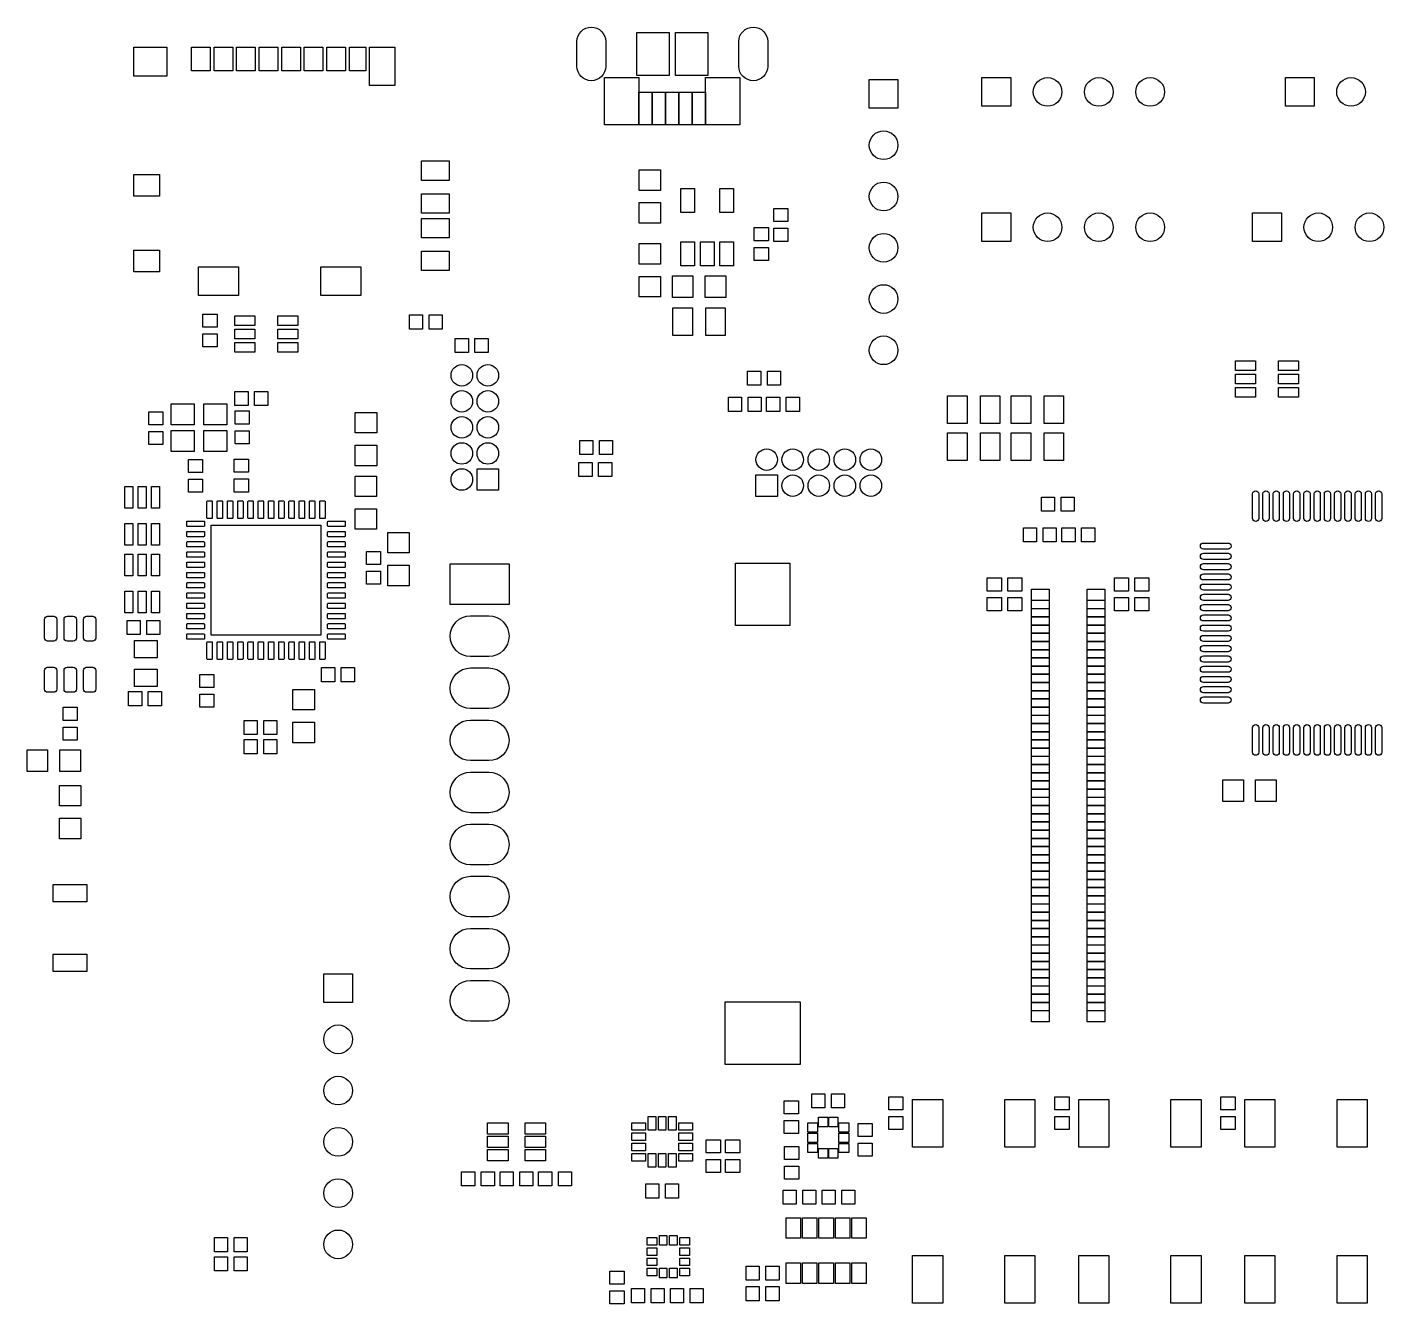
# Model space of a CAD drawing. Extents: x -134 to -4, y 1 to 63.
# Drawn here: x -134.5 to -68.3, y 0.6 to 62.9 of the extents above; entities that cross this region are included whole.
import ezdxf

# ---------------------------------------------------------------- set-up
doc = ezdxf.new("R2010")
doc.units = 0
doc.layers.add('PIN_SOLDERMASK_TOP', color=85, linetype='CONTINUOUS')

msp = doc.modelspace()

# ---------------------------------------------------------------- linework, layer by layer
at = {"layer": 'PIN_SOLDERMASK_TOP'}
for points in [[(-107.6578, 60.9468), (-107.6578, 62.1548, -1), (-106.2498, 62.1548), (-106.2498, 60.9468, -1)], [(-99.7578, 60.9468), (-99.7578, 62.1548, -1), (-98.3498, 62.1548), (-98.3498, 60.9468, -1)], [(-125.7, 38.9275), (-125.7, 39.7225, -0.415385), (-125.6675, 39.755), (-125.4725, 39.755, -0.415385), (-125.44, 39.7225), (-125.44, 38.9275, -0.415385), (-125.4725, 38.895), (-125.6675, 38.895, -0.415385)], [(-125.2, 38.9275), (-125.2, 39.7225, -0.415385), (-125.1675, 39.755), (-124.9725, 39.755, -0.415385), (-124.94, 39.7225), (-124.94, 38.9275, -0.415385), (-124.9725, 38.895), (-125.1675, 38.895, -0.415385)], [(-124.7, 38.9275), (-124.7, 39.7225, -0.415385), (-124.6675, 39.755), (-124.4725, 39.755, -0.415385), (-124.44, 39.7225), (-124.44, 38.9275, -0.415385), (-124.4725, 38.895), (-124.6675, 38.895, -0.415385)], [(-124.2, 38.9275), (-124.2, 39.7225, -0.415385), (-124.1675, 39.755), (-123.9725, 39.755, -0.415385), (-123.94, 39.7225), (-123.94, 38.9275, -0.415385), (-123.9725, 38.895), (-124.1675, 38.895, -0.415385)], [(-123.7, 38.9275), (-123.7, 39.7225, -0.415385), (-123.6675, 39.755), (-123.4725, 39.755, -0.415385), (-123.44, 39.7225), (-123.44, 38.9275, -0.415385), (-123.4725, 38.895), (-123.6675, 38.895, -0.415385)], [(-123.2, 38.9275), (-123.2, 39.7225, -0.415385), (-123.1675, 39.755), (-122.9725, 39.755, -0.415385), (-122.94, 39.7225), (-122.94, 38.9275, -0.415385), (-122.9725, 38.895), (-123.1675, 38.895, -0.415385)], [(-122.7, 38.9275), (-122.7, 39.7225, -0.415385), (-122.6675, 39.755), (-122.4725, 39.755, -0.415385), (-122.44, 39.7225), (-122.44, 38.9275, -0.415385), (-122.4725, 38.895), (-122.6675, 38.895, -0.415385)], [(-122.2, 38.9275), (-122.2, 39.7225, -0.415385), (-122.1675, 39.755), (-121.9725, 39.755, -0.415385), (-121.94, 39.7225), (-121.94, 38.9275, -0.415385), (-121.9725, 38.895), (-122.1675, 38.895, -0.415385)], [(-121.7, 38.9275), (-121.7, 39.7225, -0.415385), (-121.6675, 39.755), (-121.4725, 39.755, -0.415385), (-121.44, 39.7225), (-121.44, 38.9275, -0.415385), (-121.4725, 38.895), (-121.6675, 38.895, -0.415385)], [(-121.2, 38.9275), (-121.2, 39.7225, -0.415385), (-121.1675, 39.755), (-120.9725, 39.755, -0.415385), (-120.94, 39.7225), (-120.94, 38.9275, -0.415385), (-120.9725, 38.895), (-121.1675, 38.895, -0.415385)], [(-120.7, 38.9275), (-120.7, 39.7225, -0.415385), (-120.6675, 39.755), (-120.4725, 39.755, -0.415385), (-120.44, 39.7225), (-120.44, 38.9275, -0.415385), (-120.4725, 38.895), (-120.6675, 38.895, -0.415385)], [(-120.2, 38.9275), (-120.2, 39.7225, -0.415385), (-120.1675, 39.755), (-119.9725, 39.755, -0.415385), (-119.94, 39.7225), (-119.94, 38.9275, -0.415385), (-119.9725, 38.895), (-120.1675, 38.895, -0.415385)], [(-74.7, 38.9), (-74.7, 40.1, -1), (-74.4, 40.1), (-74.4, 38.9, -1)], [(-74.2, 38.9), (-74.2, 40.1, -1), (-73.9, 40.1), (-73.9, 38.9, -1)], [(-73.7, 38.9), (-73.7, 40.1, -1), (-73.4, 40.1), (-73.4, 38.9, -1)], [(-73.2, 38.9), (-73.2, 40.1, -1), (-72.9, 40.1), (-72.9, 38.9, -1)], [(-72.7, 38.9), (-72.7, 40.1, -1), (-72.4, 40.1), (-72.4, 38.9, -1)], [(-72.2, 38.9), (-72.2, 40.1, -1), (-71.9, 40.1), (-71.9, 38.9, -1)], [(-71.7, 38.9), (-71.7, 40.1, -1), (-71.4, 40.1), (-71.4, 38.9, -1)], [(-71.2, 38.9), (-71.2, 40.1, -1), (-70.9, 40.1), (-70.9, 38.9, -1)], [(-70.7, 38.9), (-70.7, 40.1, -1), (-70.4, 40.1), (-70.4, 38.9, -1)], [(-70.2, 38.9), (-70.2, 40.1, -1), (-69.9, 40.1), (-69.9, 38.9, -1)], [(-69.7, 38.9), (-69.7, 40.1, -1), (-69.4, 40.1), (-69.4, 38.9, -1)], [(-69.2, 38.9), (-69.2, 40.1, -1), (-68.9, 40.1), (-68.9, 38.9, -1)], [(-68.7, 38.9), (-68.7, 40.1, -1), (-68.4, 40.1), (-68.4, 38.9, -1)], [(-125.8575, 38.51), (-126.6525, 38.51, -0.415385), (-126.685, 38.5425), (-126.685, 38.7375, -0.415385), (-126.6525, 38.77), (-125.8575, 38.77, -0.415385), (-125.825, 38.7375), (-125.825, 38.5425, -0.415385)], [(-118.9875, 38.51), (-119.7825, 38.51, -0.415385), (-119.815, 38.5425), (-119.815, 38.7375, -0.415385), (-119.7825, 38.77), (-118.9875, 38.77, -0.415385), (-118.955, 38.7375), (-118.955, 38.5425, -0.415385)], [(-125.8575, 38.01), (-126.6525, 38.01, -0.415385), (-126.685, 38.0425), (-126.685, 38.2375, -0.415385), (-126.6525, 38.27), (-125.8575, 38.27, -0.415385), (-125.825, 38.2375), (-125.825, 38.0425, -0.415385)], [(-125.8575, 37.51), (-126.6525, 37.51, -0.415385), (-126.685, 37.5425), (-126.685, 37.7375, -0.415385), (-126.6525, 37.77), (-125.8575, 37.77, -0.415385), (-125.825, 37.7375), (-125.825, 37.5425, -0.415385)], [(-118.9875, 38.01), (-119.7825, 38.01, -0.415385), (-119.815, 38.0425), (-119.815, 38.2375, -0.415385), (-119.7825, 38.27), (-118.9875, 38.27, -0.415385), (-118.955, 38.2375), (-118.955, 38.0425, -0.415385)], [(-118.9875, 37.51), (-119.7825, 37.51, -0.415385), (-119.815, 37.5425), (-119.815, 37.7375, -0.415385), (-119.7825, 37.77), (-118.9875, 37.77, -0.415385), (-118.955, 37.7375), (-118.955, 37.5425, -0.415385)], [(-125.8575, 37.01), (-126.6525, 37.01, -0.415385), (-126.685, 37.0425), (-126.685, 37.2375, -0.415385), (-126.6525, 37.27), (-125.8575, 37.27, -0.415385), (-125.825, 37.2375), (-125.825, 37.0425, -0.415385)], [(-118.9875, 37.01), (-119.7825, 37.01, -0.415385), (-119.815, 37.0425), (-119.815, 37.2375, -0.415385), (-119.7825, 37.27), (-118.9875, 37.27, -0.415385), (-118.955, 37.2375), (-118.955, 37.0425, -0.415385)], [(-75.9, 37.4), (-77.1, 37.4, -1), (-77.1, 37.7), (-75.9, 37.7, -1)], [(-75.9, 36.9), (-77.1, 36.9, -1), (-77.1, 37.2), (-75.9, 37.2, -1)], [(-125.8575, 36.51), (-126.6525, 36.51, -0.415385), (-126.685, 36.5425), (-126.685, 36.7375, -0.415385), (-126.6525, 36.77), (-125.8575, 36.77, -0.415385), (-125.825, 36.7375), (-125.825, 36.5425, -0.415385)], [(-118.9875, 36.51), (-119.7825, 36.51, -0.415385), (-119.815, 36.5425), (-119.815, 36.7375, -0.415385), (-119.7825, 36.77), (-118.9875, 36.77, -0.415385), (-118.955, 36.7375), (-118.955, 36.5425, -0.415385)], [(-75.9, 36.4), (-77.1, 36.4, -1), (-77.1, 36.7), (-75.9, 36.7, -1)], [(-125.8575, 36.01), (-126.6525, 36.01, -0.415385), (-126.685, 36.0425), (-126.685, 36.2375, -0.415385), (-126.6525, 36.27), (-125.8575, 36.27, -0.415385), (-125.825, 36.2375), (-125.825, 36.0425, -0.415385)], [(-125.8575, 35.51), (-126.6525, 35.51, -0.415385), (-126.685, 35.5425), (-126.685, 35.7375, -0.415385), (-126.6525, 35.77), (-125.8575, 35.77, -0.415385), (-125.825, 35.7375), (-125.825, 35.5425, -0.415385)], [(-118.9875, 36.01), (-119.7825, 36.01, -0.415385), (-119.815, 36.0425), (-119.815, 36.2375, -0.415385), (-119.7825, 36.27), (-118.9875, 36.27, -0.415385), (-118.955, 36.2375), (-118.955, 36.0425, -0.415385)], [(-118.9875, 35.51), (-119.7825, 35.51, -0.415385), (-119.815, 35.5425), (-119.815, 35.7375, -0.415385), (-119.7825, 35.77), (-118.9875, 35.77, -0.415385), (-118.955, 35.7375), (-118.955, 35.5425, -0.415385)], [(-75.9, 35.9), (-77.1, 35.9, -1), (-77.1, 36.2), (-75.9, 36.2, -1)], [(-125.8575, 35.01), (-126.6525, 35.01, -0.415385), (-126.685, 35.0425), (-126.685, 35.2375, -0.415385), (-126.6525, 35.27), (-125.8575, 35.27, -0.415385), (-125.825, 35.2375), (-125.825, 35.0425, -0.415385)], [(-118.9875, 35.01), (-119.7825, 35.01, -0.415385), (-119.815, 35.0425), (-119.815, 35.2375, -0.415385), (-119.7825, 35.27), (-118.9875, 35.27, -0.415385), (-118.955, 35.2375), (-118.955, 35.0425, -0.415385)], [(-75.9, 35.4), (-77.1, 35.4, -1), (-77.1, 35.7), (-75.9, 35.7, -1)], [(-75.9, 34.9), (-77.1, 34.9, -1), (-77.1, 35.2), (-75.9, 35.2, -1)], [(-125.8575, 34.51), (-126.6525, 34.51, -0.415385), (-126.685, 34.5425), (-126.685, 34.7375, -0.415385), (-126.6525, 34.77), (-125.8575, 34.77, -0.415385), (-125.825, 34.7375), (-125.825, 34.5425, -0.415385)], [(-118.9875, 34.51), (-119.7825, 34.51, -0.415385), (-119.815, 34.5425), (-119.815, 34.7375, -0.415385), (-119.7825, 34.77), (-118.9875, 34.77, -0.415385), (-118.955, 34.7375), (-118.955, 34.5425, -0.415385)], [(-75.9, 34.4), (-77.1, 34.4, -1), (-77.1, 34.7), (-75.9, 34.7, -1)], [(-133.62, 33.065), (-133.62, 33.985, -0.414667), (-133.47, 34.135), (-133.17, 34.135, -0.414667), (-133.02, 33.985), (-133.02, 33.065, -0.414667), (-133.17, 32.915), (-133.47, 32.915, -0.414667)], [(-132.67, 33.065), (-132.67, 33.985, -0.414667), (-132.52, 34.135), (-132.22, 34.135, -0.414667), (-132.07, 33.985), (-132.07, 33.065, -0.414667), (-132.22, 32.915), (-132.52, 32.915, -0.414667)], [(-131.72, 33.065), (-131.72, 33.985, -0.414667), (-131.57, 34.135), (-131.27, 34.135, -0.414667), (-131.12, 33.985), (-131.12, 33.065, -0.414667), (-131.27, 32.915), (-131.57, 32.915, -0.414667)], [(-125.8575, 34.01), (-126.6525, 34.01, -0.415385), (-126.685, 34.0425), (-126.685, 34.2375, -0.415385), (-126.6525, 34.27), (-125.8575, 34.27, -0.415385), (-125.825, 34.2375), (-125.825, 34.0425, -0.415385)], [(-125.8575, 33.51), (-126.6525, 33.51, -0.415385), (-126.685, 33.5425), (-126.685, 33.7375, -0.415385), (-126.6525, 33.77), (-125.8575, 33.77, -0.415385), (-125.825, 33.7375), (-125.825, 33.5425, -0.415385)], [(-118.9875, 34.01), (-119.7825, 34.01, -0.415385), (-119.815, 34.0425), (-119.815, 34.2375, -0.415385), (-119.7825, 34.27), (-118.9875, 34.27, -0.415385), (-118.955, 34.2375), (-118.955, 34.0425, -0.415385)], [(-118.9875, 33.51), (-119.7825, 33.51, -0.415385), (-119.815, 33.5425), (-119.815, 33.7375, -0.415385), (-119.7825, 33.77), (-118.9875, 33.77, -0.415385), (-118.955, 33.7375), (-118.955, 33.5425, -0.415385)], [(-111.9555, 32.1694), (-112.8445, 32.1694, -1), (-112.8445, 34.1506), (-111.9555, 34.1506, -1)], [(-75.9, 33.9), (-77.1, 33.9, -1), (-77.1, 34.2), (-75.9, 34.2, -1)], [(-125.8575, 33.01), (-126.6525, 33.01, -0.415385), (-126.685, 33.0425), (-126.685, 33.2375, -0.415385), (-126.6525, 33.27), (-125.8575, 33.27, -0.415385), (-125.825, 33.2375), (-125.825, 33.0425, -0.415385)], [(-118.9875, 33.01), (-119.7825, 33.01, -0.415385), (-119.815, 33.0425), (-119.815, 33.2375, -0.415385), (-119.7825, 33.27), (-118.9875, 33.27, -0.415385), (-118.955, 33.2375), (-118.955, 33.0425, -0.415385)], [(-75.9, 33.4), (-77.1, 33.4, -1), (-77.1, 33.7), (-75.9, 33.7, -1)], [(-75.9, 32.9), (-77.1, 32.9, -1), (-77.1, 33.2), (-75.9, 33.2, -1)], [(-125.7, 32.0575), (-125.7, 32.8525, -0.415385), (-125.6675, 32.885), (-125.4725, 32.885, -0.415385), (-125.44, 32.8525), (-125.44, 32.0575, -0.415385), (-125.4725, 32.025), (-125.6675, 32.025, -0.415385)], [(-125.2, 32.0575), (-125.2, 32.8525, -0.415385), (-125.1675, 32.885), (-124.9725, 32.885, -0.415385), (-124.94, 32.8525), (-124.94, 32.0575, -0.415385), (-124.9725, 32.025), (-125.1675, 32.025, -0.415385)], [(-124.7, 32.0575), (-124.7, 32.8525, -0.415385), (-124.6675, 32.885), (-124.4725, 32.885, -0.415385), (-124.44, 32.8525), (-124.44, 32.0575, -0.415385), (-124.4725, 32.025), (-124.6675, 32.025, -0.415385)], [(-124.2, 32.0575), (-124.2, 32.8525, -0.415385), (-124.1675, 32.885), (-123.9725, 32.885, -0.415385), (-123.94, 32.8525), (-123.94, 32.0575, -0.415385), (-123.9725, 32.025), (-124.1675, 32.025, -0.415385)], [(-123.7, 32.0575), (-123.7, 32.8525, -0.415385), (-123.6675, 32.885), (-123.4725, 32.885, -0.415385), (-123.44, 32.8525), (-123.44, 32.0575, -0.415385), (-123.4725, 32.025), (-123.6675, 32.025, -0.415385)], [(-123.2, 32.0575), (-123.2, 32.8525, -0.415385), (-123.1675, 32.885), (-122.9725, 32.885, -0.415385), (-122.94, 32.8525), (-122.94, 32.0575, -0.415385), (-122.9725, 32.025), (-123.1675, 32.025, -0.415385)], [(-122.7, 32.0575), (-122.7, 32.8525, -0.415385), (-122.6675, 32.885), (-122.4725, 32.885, -0.415385), (-122.44, 32.8525), (-122.44, 32.0575, -0.415385), (-122.4725, 32.025), (-122.6675, 32.025, -0.415385)], [(-122.2, 32.0575), (-122.2, 32.8525, -0.415385), (-122.1675, 32.885), (-121.9725, 32.885, -0.415385), (-121.94, 32.8525), (-121.94, 32.0575, -0.415385), (-121.9725, 32.025), (-122.1675, 32.025, -0.415385)], [(-121.7, 32.0575), (-121.7, 32.8525, -0.415385), (-121.6675, 32.885), (-121.4725, 32.885, -0.415385), (-121.44, 32.8525), (-121.44, 32.0575, -0.415385), (-121.4725, 32.025), (-121.6675, 32.025, -0.415385)], [(-121.2, 32.0575), (-121.2, 32.8525, -0.415385), (-121.1675, 32.885), (-120.9725, 32.885, -0.415385), (-120.94, 32.8525), (-120.94, 32.0575, -0.415385), (-120.9725, 32.025), (-121.1675, 32.025, -0.415385)], [(-120.7, 32.0575), (-120.7, 32.8525, -0.415385), (-120.6675, 32.885), (-120.4725, 32.885, -0.415385), (-120.44, 32.8525), (-120.44, 32.0575, -0.415385), (-120.4725, 32.025), (-120.6675, 32.025, -0.415385)], [(-120.2, 32.0575), (-120.2, 32.8525, -0.415385), (-120.1675, 32.885), (-119.9725, 32.885, -0.415385), (-119.94, 32.8525), (-119.94, 32.0575, -0.415385), (-119.9725, 32.025), (-120.1675, 32.025, -0.415385)], [(-75.9, 32.4), (-77.1, 32.4, -1), (-77.1, 32.7), (-75.9, 32.7, -1)], [(-75.9, 31.9), (-77.1, 31.9, -1), (-77.1, 32.2), (-75.9, 32.2, -1)], [(-133.62, 30.575), (-133.62, 31.495, -0.414667), (-133.47, 31.645), (-133.17, 31.645, -0.414667), (-133.02, 31.495), (-133.02, 30.575, -0.414667), (-133.17, 30.425), (-133.47, 30.425, -0.414667)], [(-132.67, 30.575), (-132.67, 31.495, -0.414667), (-132.52, 31.645), (-132.22, 31.645, -0.414667), (-132.07, 31.495), (-132.07, 30.575, -0.414667), (-132.22, 30.425), (-132.52, 30.425, -0.414667)], [(-131.72, 30.575), (-131.72, 31.495, -0.414667), (-131.57, 31.645), (-131.27, 31.645, -0.414667), (-131.12, 31.495), (-131.12, 30.575, -0.414667), (-131.27, 30.425), (-131.57, 30.425, -0.414667)], [(-111.9555, 29.6294), (-112.8445, 29.6294, -1), (-112.8445, 31.6106), (-111.9555, 31.6106, -1)], [(-75.9, 31.4), (-77.1, 31.4, -1), (-77.1, 31.7), (-75.9, 31.7, -1)], [(-75.9, 30.9), (-77.1, 30.9, -1), (-77.1, 31.2), (-75.9, 31.2, -1)], [(-75.9, 30.4), (-77.1, 30.4, -1), (-77.1, 30.7), (-75.9, 30.7, -1)], [(-75.9, 29.9), (-77.1, 29.9, -1), (-77.1, 30.2), (-75.9, 30.2, -1)], [(-111.9555, 27.0894), (-112.8445, 27.0894, -1), (-112.8445, 29.0706), (-111.9555, 29.0706, -1)], [(-74.7, 27.5), (-74.7, 28.7, -1), (-74.4, 28.7), (-74.4, 27.5, -1)], [(-74.2, 27.5), (-74.2, 28.7, -1), (-73.9, 28.7), (-73.9, 27.5, -1)], [(-73.7, 27.5), (-73.7, 28.7, -1), (-73.4, 28.7), (-73.4, 27.5, -1)], [(-73.2, 27.5), (-73.2, 28.7, -1), (-72.9, 28.7), (-72.9, 27.5, -1)], [(-72.7, 27.5), (-72.7, 28.7, -1), (-72.4, 28.7), (-72.4, 27.5, -1)], [(-72.2, 27.5), (-72.2, 28.7, -1), (-71.9, 28.7), (-71.9, 27.5, -1)], [(-71.7, 27.5), (-71.7, 28.7, -1), (-71.4, 28.7), (-71.4, 27.5, -1)], [(-71.2, 27.5), (-71.2, 28.7, -1), (-70.9, 28.7), (-70.9, 27.5, -1)], [(-70.7, 27.5), (-70.7, 28.7, -1), (-70.4, 28.7), (-70.4, 27.5, -1)], [(-70.2, 27.5), (-70.2, 28.7, -1), (-69.9, 28.7), (-69.9, 27.5, -1)], [(-69.7, 27.5), (-69.7, 28.7, -1), (-69.4, 28.7), (-69.4, 27.5, -1)], [(-69.2, 27.5), (-69.2, 28.7, -1), (-68.9, 28.7), (-68.9, 27.5, -1)], [(-68.7, 27.5), (-68.7, 28.7, -1), (-68.4, 28.7), (-68.4, 27.5, -1)], [(-111.9555, 24.5494), (-112.8445, 24.5494, -1), (-112.8445, 26.5306), (-111.9555, 26.5306, -1)], [(-111.9555, 22.0094), (-112.8445, 22.0094, -1), (-112.8445, 23.9906), (-111.9555, 23.9906, -1)], [(-111.9555, 19.4694), (-112.8445, 19.4694, -1), (-112.8445, 21.4506), (-111.9555, 21.4506, -1)], [(-111.9555, 16.9294), (-112.8445, 16.9294, -1), (-112.8445, 18.9106), (-111.9555, 18.9106, -1)], [(-111.9555, 14.3894), (-112.8445, 14.3894, -1), (-112.8445, 16.3706), (-111.9555, 16.3706, -1)]]:
    msp.add_lwpolyline(points, format="xyb", close=True, dxfattribs=at)
for points in [[(-104.7288, 62.6008), (-103.1538, 62.6008), (-103.1538, 60.5008), (-104.7288, 60.5008)], [(-102.8538, 62.6008), (-101.2788, 62.6008), (-101.2788, 60.5008), (-102.8538, 60.5008)], [(-129.265, 61.875), (-127.655, 61.875), (-127.655, 60.465), (-129.265, 60.465)], [(-126.455, 61.88), (-125.545, 61.88), (-125.545, 60.72), (-126.455, 60.72)], [(-125.355, 61.88), (-124.445, 61.88), (-124.445, 60.72), (-125.355, 60.72)], [(-124.255, 61.88), (-123.345, 61.88), (-123.345, 60.72), (-124.255, 60.72)], [(-123.155, 61.88), (-122.245, 61.88), (-122.245, 60.72), (-123.155, 60.72)], [(-122.055, 61.88), (-121.145, 61.88), (-121.145, 60.72), (-122.055, 60.72)], [(-120.955, 61.88), (-120.045, 61.88), (-120.045, 60.72), (-120.955, 60.72)], [(-119.855, 61.88), (-118.945, 61.88), (-118.945, 60.72), (-119.855, 60.72)], [(-118.755, 61.88), (-117.945, 61.88), (-117.945, 60.72), (-118.755, 60.72)], [(-117.765, 61.88), (-116.535, 61.88), (-116.535, 60.02), (-117.765, 60.02)], [(-106.3038, 60.4008), (-104.6288, 60.4008), (-104.6288, 58.1008), (-106.3038, 58.1008)], [(-101.3788, 60.4008), (-99.7038, 60.4008), (-99.7038, 58.1008), (-101.3788, 58.1008)], [(-93.4, 60.3), (-92, 60.3), (-92, 58.9), (-93.4, 58.9)], [(-87.9, 59), (-87.9, 60.4), (-86.5, 60.4), (-86.5, 59)], [(-73.1, 59), (-73.1, 60.4), (-71.7, 60.4), (-71.7, 59)], [(-104.6288, 59.6808), (-103.9788, 59.6808), (-103.9788, 58.1008), (-104.6288, 58.1008)], [(-103.9788, 59.6808), (-103.3288, 59.6808), (-103.3288, 58.1008), (-103.9788, 58.1008)], [(-103.3288, 59.6808), (-102.6788, 59.6808), (-102.6788, 58.1008), (-103.3288, 58.1008)], [(-102.6788, 59.6808), (-102.0288, 59.6808), (-102.0288, 58.1008), (-102.6788, 58.1008)], [(-102.0288, 59.6808), (-101.3788, 59.6808), (-101.3788, 58.1008), (-102.0288, 58.1008)], [(-113.885, 56.335), (-113.885, 55.385), (-115.235, 55.385), (-115.235, 56.335)], [(-129.27, 55.68), (-128.01, 55.68), (-128.01, 54.62), (-129.27, 54.62)], [(-104.625, 54.9), (-104.625, 55.9), (-103.575, 55.9), (-103.575, 54.9)], [(-101.915, 53.815), (-102.585, 53.815), (-102.585, 54.985), (-101.915, 54.985)], [(-100.015, 53.815), (-100.685, 53.815), (-100.685, 54.985), (-100.015, 54.985)], [(-113.885, 54.735), (-113.885, 53.785), (-115.235, 53.785), (-115.235, 54.735)], [(-104.625, 53.3), (-104.625, 54.3), (-103.575, 54.3), (-103.575, 53.3)], [(-97.3633, 54.0136), (-97.3633, 53.3736), (-98.0533, 53.3736), (-98.0533, 54.0136)], [(-87.9, 52.4), (-87.9, 53.8), (-86.5, 53.8), (-86.5, 52.4)], [(-74.7, 52.4), (-74.7, 53.8), (-73.3, 53.8), (-73.3, 52.4)], [(-115.2344, 52.5836), (-115.2344, 53.5336), (-113.8844, 53.5336), (-113.8844, 52.5836)], [(-99.0037, 52.4403), (-99.0037, 53.0803), (-98.3137, 53.0803), (-98.3137, 52.4403)], [(-97.3633, 53.0536), (-97.3633, 52.4136), (-98.0533, 52.4136), (-98.0533, 53.0536)], [(-104.625, 51.3), (-104.625, 52.3), (-103.575, 52.3), (-103.575, 51.3)], [(-101.915, 51.215), (-102.585, 51.215), (-102.585, 52.385), (-101.915, 52.385)], [(-100.965, 51.215), (-101.635, 51.215), (-101.635, 52.385), (-100.965, 52.385)], [(-100.015, 51.215), (-100.685, 51.215), (-100.685, 52.385), (-100.015, 52.385)], [(-129.27, 51.98), (-128.01, 51.98), (-128.01, 50.92), (-129.27, 50.92)], [(-115.2344, 50.9836), (-115.2344, 51.9336), (-113.8844, 51.9336), (-113.8844, 50.9836)], [(-99.0037, 51.4803), (-99.0037, 52.1203), (-98.3137, 52.1203), (-98.3137, 51.4803)], [(-126.12, 51.175), (-124.16, 51.175), (-124.16, 49.765), (-126.12, 49.765)], [(-120.15, 51.175), (-118.19, 51.175), (-118.19, 49.765), (-120.15, 49.765)], [(-104.625, 49.7), (-104.625, 50.7), (-103.575, 50.7), (-103.575, 49.7)], [(-103, 50.725), (-102, 50.725), (-102, 49.675), (-103, 49.675)], [(-101.4, 50.725), (-100.4, 50.725), (-100.4, 49.675), (-101.4, 49.675)], [(-102.025, 47.825), (-102.975, 47.825), (-102.975, 49.175), (-102.025, 49.175)], [(-100.425, 47.825), (-101.375, 47.825), (-101.375, 49.175), (-100.425, 49.175)], [(-125.895, 48.23), (-125.895, 48.87), (-125.205, 48.87), (-125.205, 48.23)], [(-124.335, 48.315), (-124.335, 48.785), (-123.365, 48.785), (-123.365, 48.315)], [(-122.235, 48.315), (-122.235, 48.785), (-121.265, 48.785), (-121.265, 48.315)], [(-115.182, 48.1348), (-115.822, 48.1348), (-115.822, 48.8248), (-115.182, 48.8248)], [(-114.222, 48.1348), (-114.862, 48.1348), (-114.862, 48.8248), (-114.222, 48.8248)], [(-125.895, 47.27), (-125.895, 47.91), (-125.205, 47.91), (-125.205, 47.27)], [(-124.335, 47.665), (-124.335, 48.135), (-123.365, 48.135), (-123.365, 47.665)], [(-122.235, 47.665), (-122.235, 48.135), (-121.265, 48.135), (-121.265, 47.665)], [(-113.59, 47.675), (-112.95, 47.675), (-112.95, 46.985), (-113.59, 46.985)], [(-112.63, 47.675), (-111.99, 47.675), (-111.99, 46.985), (-112.63, 46.985)], [(-124.335, 47.015), (-124.335, 47.485), (-123.365, 47.485), (-123.365, 47.015)], [(-122.235, 47.015), (-122.235, 47.485), (-121.265, 47.485), (-121.265, 47.015)], [(-75.535, 46.115), (-75.535, 46.585), (-74.565, 46.585), (-74.565, 46.115)], [(-73.435, 46.115), (-73.435, 46.585), (-72.465, 46.585), (-72.465, 46.115)], [(-99.3285, 46.0822), (-98.6885, 46.0822), (-98.6885, 45.3922), (-99.3285, 45.3922)], [(-98.3685, 46.0822), (-97.7285, 46.0822), (-97.7285, 45.3922), (-98.3685, 45.3922)], [(-75.535, 45.465), (-75.535, 45.935), (-74.565, 45.935), (-74.565, 45.465)], [(-73.435, 45.465), (-73.435, 45.935), (-72.465, 45.935), (-72.465, 45.465)], [(-124.3343, 45.0969), (-123.6943, 45.0969), (-123.6943, 44.4069), (-124.3343, 44.4069)], [(-123.3743, 45.0969), (-122.7343, 45.0969), (-122.7343, 44.4069), (-123.3743, 44.4069)], [(-75.535, 44.815), (-75.535, 45.285), (-74.565, 45.285), (-74.565, 44.815)], [(-73.435, 44.815), (-73.435, 45.285), (-72.465, 45.285), (-72.465, 44.815)], [(-127.45, 43.47), (-127.45, 44.49), (-126.33, 44.49), (-126.33, 43.47)], [(-125.85, 43.47), (-125.85, 44.49), (-124.73, 44.49), (-124.73, 43.47)], [(-100.2655, 44.8128), (-99.6255, 44.8128), (-99.6255, 44.1228), (-100.2655, 44.1228)], [(-99.3055, 44.8128), (-98.6655, 44.8128), (-98.6655, 44.1228), (-99.3055, 44.1228)], [(-98.4048, 44.8127), (-97.7648, 44.8127), (-97.7648, 44.1227), (-98.4048, 44.1227)], [(-97.4448, 44.8127), (-96.8048, 44.8127), (-96.8048, 44.1227), (-97.4448, 44.1227)], [(-89.575, 44.875), (-88.625, 44.875), (-88.625, 43.525), (-89.575, 43.525)], [(-87.975, 44.875), (-87.025, 44.875), (-87.025, 43.525), (-87.975, 43.525)], [(-85.525, 43.525), (-86.475, 43.525), (-86.475, 44.875), (-85.525, 44.875)], [(-83.925, 43.525), (-84.875, 43.525), (-84.875, 44.875), (-83.925, 44.875)], [(-127.845, 44.1), (-127.845, 43.46), (-128.535, 43.46), (-128.535, 44.1)], [(-124.325, 43.5), (-124.325, 44.14), (-123.635, 44.14), (-123.635, 43.5)], [(-117.415, 44.07), (-117.415, 43.07), (-118.465, 43.07), (-118.465, 44.07)], [(-127.845, 43.14), (-127.845, 42.5), (-128.535, 42.5), (-128.535, 43.14)], [(-127.45, 42.17), (-127.45, 43.19), (-126.33, 43.19), (-126.33, 42.17)], [(-125.85, 42.17), (-125.85, 43.19), (-124.73, 43.19), (-124.73, 42.17)], [(-124.325, 42.54), (-124.325, 43.18), (-123.635, 43.18), (-123.635, 42.54)], [(-89.575, 43.075), (-88.625, 43.075), (-88.625, 41.725), (-89.575, 41.725)], [(-87.975, 43.075), (-87.025, 43.075), (-87.025, 41.725), (-87.975, 41.725)], [(-85.525, 41.725), (-86.475, 41.725), (-86.475, 43.075), (-85.525, 43.075)], [(-83.925, 41.725), (-84.875, 41.725), (-84.875, 43.075), (-83.925, 43.075)], [(-117.415, 42.47), (-117.415, 41.47), (-118.465, 41.47), (-118.465, 42.47)], [(-106.88, 42.015), (-107.52, 42.015), (-107.52, 42.705), (-106.88, 42.705)], [(-105.92, 42.015), (-106.56, 42.015), (-106.56, 42.705), (-105.92, 42.705)], [(-125.915, 41.78), (-125.915, 41.14), (-126.605, 41.14), (-126.605, 41.78)], [(-123.675, 41.79), (-123.675, 41.15), (-124.365, 41.15), (-124.365, 41.79)], [(-111.475, 40.275), (-112.525, 40.275), (-112.525, 41.325), (-111.475, 41.325)], [(-106.92, 40.945), (-107.56, 40.945), (-107.56, 41.635), (-106.92, 41.635)], [(-105.96, 40.945), (-106.6, 40.945), (-106.6, 41.635), (-105.96, 41.635)], [(-129.31, 39.405), (-129.71, 39.405), (-129.71, 40.455), (-129.31, 40.455)], [(-128.66, 39.405), (-129.06, 39.405), (-129.06, 40.455), (-128.66, 40.455)], [(-128.01, 39.405), (-128.41, 39.405), (-128.41, 40.455), (-128.01, 40.455)], [(-125.915, 40.82), (-125.915, 40.18), (-126.605, 40.18), (-126.605, 40.82)], [(-123.675, 40.83), (-123.675, 40.19), (-124.365, 40.19), (-124.365, 40.83)], [(-117.425, 40.97), (-117.425, 39.97), (-118.475, 39.97), (-118.475, 40.97)], [(-98.925, 39.975), (-98.925, 41.025), (-97.875, 41.025), (-97.875, 39.975)], [(-84.36, 39.255), (-85, 39.255), (-85, 39.945), (-84.36, 39.945)], [(-83.4, 39.255), (-84.04, 39.255), (-84.04, 39.945), (-83.4, 39.945)], [(-117.425, 39.37), (-117.425, 38.37), (-118.475, 38.37), (-118.475, 39.37)], [(-129.31, 37.605), (-129.71, 37.605), (-129.71, 38.655), (-129.31, 38.655)], [(-128.66, 37.605), (-129.06, 37.605), (-129.06, 38.655), (-128.66, 38.655)], [(-128.01, 37.605), (-128.41, 37.605), (-128.41, 38.655), (-128.01, 38.655)], [(-125.495, 33.215), (-125.495, 38.565), (-120.145, 38.565), (-120.145, 33.215)], [(-85.24, 37.755), (-85.88, 37.755), (-85.88, 38.445), (-85.24, 38.445)], [(-84.28, 37.755), (-84.92, 37.755), (-84.92, 38.445), (-84.28, 38.445)], [(-83.36, 37.755), (-84, 37.755), (-84, 38.445), (-83.36, 38.445)], [(-82.4, 37.755), (-83.04, 37.755), (-83.04, 38.445), (-82.4, 38.445)], [(-116.885, 37.22), (-116.885, 38.22), (-115.835, 38.22), (-115.835, 37.22)], [(-129.31, 36.105), (-129.71, 36.105), (-129.71, 37.155), (-129.31, 37.155)], [(-128.66, 36.105), (-129.06, 36.105), (-129.06, 37.155), (-128.66, 37.155)], [(-128.01, 36.105), (-128.41, 36.105), (-128.41, 37.155), (-128.01, 37.155)], [(-117.925, 36.65), (-117.925, 37.29), (-117.235, 37.29), (-117.235, 36.65)], [(-116.885, 35.62), (-116.885, 36.62), (-115.835, 36.62), (-115.835, 35.62)], [(-113.8351, 36.6906), (-110.9649, 36.6906), (-110.9649, 34.7094), (-113.8351, 34.7094)], [(-99.925, 33.675), (-99.925, 36.725), (-97.275, 36.725), (-97.275, 33.675)], [(-117.925, 35.69), (-117.925, 36.33), (-117.235, 36.33), (-117.235, 35.69)], [(-87.645, 35.36), (-87.645, 36), (-86.955, 36), (-86.955, 35.36)], [(-86.645, 35.36), (-86.645, 36), (-85.955, 36), (-85.955, 35.36)], [(-81.445, 35.36), (-81.445, 36), (-80.755, 36), (-80.755, 35.36)], [(-80.445, 35.36), (-80.445, 36), (-79.755, 36), (-79.755, 35.36)], [(-129.31, 34.305), (-129.71, 34.305), (-129.71, 35.355), (-129.31, 35.355)], [(-128.66, 34.305), (-129.06, 34.305), (-129.06, 35.355), (-128.66, 35.355)], [(-128.01, 34.305), (-128.41, 34.305), (-128.41, 35.355), (-128.01, 35.355)], [(-85.485, 35.45), (-84.625, 35.45), (-84.625, 34.9), (-85.485, 34.9)], [(-82.775, 35.45), (-81.915, 35.45), (-81.915, 34.9), (-82.775, 34.9)], [(-87.645, 34.4), (-87.645, 35.04), (-86.955, 35.04), (-86.955, 34.4)], [(-86.645, 34.4), (-86.645, 35.04), (-85.955, 35.04), (-85.955, 34.4)], [(-85.485, 34.915), (-84.625, 34.915), (-84.625, 34.485), (-85.485, 34.485)], [(-85.485, 34.515), (-84.625, 34.515), (-84.625, 34.085), (-85.485, 34.085)], [(-82.775, 34.915), (-81.915, 34.915), (-81.915, 34.485), (-82.775, 34.485)], [(-82.775, 34.515), (-81.915, 34.515), (-81.915, 34.085), (-82.775, 34.085)], [(-81.445, 34.4), (-81.445, 35.04), (-80.755, 35.04), (-80.755, 34.4)], [(-80.445, 34.4), (-80.445, 35.04), (-79.755, 35.04), (-79.755, 34.4)], [(-129.59, 33.925), (-128.95, 33.925), (-128.95, 33.235), (-129.59, 33.235)], [(-128.63, 33.925), (-127.99, 33.925), (-127.99, 33.235), (-128.63, 33.235)], [(-85.485, 34.115), (-84.625, 34.115), (-84.625, 33.685), (-85.485, 33.685)], [(-82.775, 34.115), (-81.915, 34.115), (-81.915, 33.685), (-82.775, 33.685)], [(-85.485, 33.715), (-84.625, 33.715), (-84.625, 33.285), (-85.485, 33.285)], [(-85.485, 33.315), (-84.625, 33.315), (-84.625, 32.885), (-85.485, 32.885)], [(-82.775, 33.715), (-81.915, 33.715), (-81.915, 33.285), (-82.775, 33.285)], [(-82.775, 33.315), (-81.915, 33.315), (-81.915, 32.885), (-82.775, 32.885)], [(-129.23, 32.105), (-129.23, 32.955), (-128.13, 32.955), (-128.13, 32.105)], [(-85.485, 32.915), (-84.625, 32.915), (-84.625, 32.485), (-85.485, 32.485)], [(-85.485, 32.515), (-84.625, 32.515), (-84.625, 32.085), (-85.485, 32.085)], [(-82.775, 32.915), (-81.915, 32.915), (-81.915, 32.485), (-82.775, 32.485)], [(-82.775, 32.515), (-81.915, 32.515), (-81.915, 32.085), (-82.775, 32.085)], [(-85.485, 32.115), (-84.625, 32.115), (-84.625, 31.685), (-85.485, 31.685)], [(-82.775, 32.115), (-81.915, 32.115), (-81.915, 31.685), (-82.775, 31.685)], [(-129.23, 30.705), (-129.23, 31.555), (-128.13, 31.555), (-128.13, 30.705)], [(-126.055, 30.65), (-126.055, 31.29), (-125.365, 31.29), (-125.365, 30.65)], [(-119.47, 30.935), (-120.11, 30.935), (-120.11, 31.625), (-119.47, 31.625)], [(-118.51, 30.935), (-119.15, 30.935), (-119.15, 31.625), (-118.51, 31.625)], [(-85.485, 31.715), (-84.625, 31.715), (-84.625, 31.285), (-85.485, 31.285)], [(-85.485, 31.315), (-84.625, 31.315), (-84.625, 30.885), (-85.485, 30.885)], [(-82.775, 31.715), (-81.915, 31.715), (-81.915, 31.285), (-82.775, 31.285)], [(-82.775, 31.315), (-81.915, 31.315), (-81.915, 30.885), (-82.775, 30.885)], [(-129.52, 30.455), (-128.88, 30.455), (-128.88, 29.765), (-129.52, 29.765)], [(-128.56, 30.455), (-127.92, 30.455), (-127.92, 29.765), (-128.56, 29.765)], [(-121.505, 29.56), (-121.505, 30.56), (-120.455, 30.56), (-120.455, 29.56)], [(-85.485, 30.915), (-84.625, 30.915), (-84.625, 30.485), (-85.485, 30.485)], [(-85.485, 30.515), (-84.625, 30.515), (-84.625, 30.085), (-85.485, 30.085)], [(-82.775, 30.915), (-81.915, 30.915), (-81.915, 30.485), (-82.775, 30.485)], [(-82.775, 30.515), (-81.915, 30.515), (-81.915, 30.085), (-82.775, 30.085)], [(-126.055, 29.69), (-126.055, 30.33), (-125.365, 30.33), (-125.365, 29.69)], [(-85.485, 30.115), (-84.625, 30.115), (-84.625, 29.685), (-85.485, 29.685)], [(-82.775, 30.115), (-81.915, 30.115), (-81.915, 29.685), (-82.775, 29.685)], [(-132.025, 29.69), (-132.025, 29.05), (-132.715, 29.05), (-132.715, 29.69)], [(-85.485, 29.715), (-84.625, 29.715), (-84.625, 29.285), (-85.485, 29.285)], [(-85.485, 29.315), (-84.625, 29.315), (-84.625, 28.885), (-85.485, 28.885)], [(-82.775, 29.715), (-81.915, 29.715), (-81.915, 29.285), (-82.775, 29.285)], [(-82.775, 29.315), (-81.915, 29.315), (-81.915, 28.885), (-82.775, 28.885)], [(-132.025, 28.73), (-132.025, 28.09), (-132.715, 28.09), (-132.715, 28.73)], [(-123.25, 28.365), (-123.89, 28.365), (-123.89, 29.055), (-123.25, 29.055)], [(-122.29, 28.365), (-122.93, 28.365), (-122.93, 29.055), (-122.29, 29.055)], [(-121.505, 27.96), (-121.505, 28.96), (-120.455, 28.96), (-120.455, 27.96)], [(-85.485, 28.915), (-84.625, 28.915), (-84.625, 28.485), (-85.485, 28.485)], [(-85.485, 28.515), (-84.625, 28.515), (-84.625, 28.085), (-85.485, 28.085)], [(-82.775, 28.915), (-81.915, 28.915), (-81.915, 28.485), (-82.775, 28.485)], [(-82.775, 28.515), (-81.915, 28.515), (-81.915, 28.085), (-82.775, 28.085)], [(-123.25, 27.425), (-123.89, 27.425), (-123.89, 28.115), (-123.25, 28.115)], [(-122.29, 27.425), (-122.93, 27.425), (-122.93, 28.115), (-122.29, 28.115)], [(-85.485, 28.115), (-84.625, 28.115), (-84.625, 27.685), (-85.485, 27.685)], [(-82.775, 28.115), (-81.915, 28.115), (-81.915, 27.685), (-82.775, 27.685)], [(-133.47, 26.565), (-134.47, 26.565), (-134.47, 27.615), (-133.47, 27.615)], [(-131.87, 26.565), (-132.87, 26.565), (-132.87, 27.615), (-131.87, 27.615)], [(-85.485, 27.715), (-84.625, 27.715), (-84.625, 27.285), (-85.485, 27.285)], [(-85.485, 27.315), (-84.625, 27.315), (-84.625, 26.885), (-85.485, 26.885)], [(-82.775, 27.715), (-81.915, 27.715), (-81.915, 27.285), (-82.775, 27.285)], [(-82.775, 27.315), (-81.915, 27.315), (-81.915, 26.885), (-82.775, 26.885)], [(-85.485, 26.915), (-84.625, 26.915), (-84.625, 26.485), (-85.485, 26.485)], [(-85.485, 26.515), (-84.625, 26.515), (-84.625, 26.085), (-85.485, 26.085)], [(-82.775, 26.915), (-81.915, 26.915), (-81.915, 26.485), (-82.775, 26.485)], [(-82.775, 26.515), (-81.915, 26.515), (-81.915, 26.085), (-82.775, 26.085)], [(-132.895, 24.88), (-132.895, 25.88), (-131.845, 25.88), (-131.845, 24.88)], [(-85.485, 26.115), (-84.625, 26.115), (-84.625, 25.685), (-85.485, 25.685)], [(-82.775, 26.115), (-81.915, 26.115), (-81.915, 25.685), (-82.775, 25.685)], [(-76.1531, 26.15), (-75.1531, 26.15), (-75.1531, 25.1), (-76.1531, 25.1)], [(-74.5531, 26.15), (-73.5531, 26.15), (-73.5531, 25.1), (-74.5531, 25.1)], [(-85.485, 25.715), (-84.625, 25.715), (-84.625, 25.285), (-85.485, 25.285)], [(-85.485, 25.315), (-84.625, 25.315), (-84.625, 24.885), (-85.485, 24.885)], [(-82.775, 25.715), (-81.915, 25.715), (-81.915, 25.285), (-82.775, 25.285)], [(-82.775, 25.315), (-81.915, 25.315), (-81.915, 24.885), (-82.775, 24.885)], [(-85.485, 24.915), (-84.625, 24.915), (-84.625, 24.485), (-85.485, 24.485)], [(-85.485, 24.515), (-84.625, 24.515), (-84.625, 24.085), (-85.485, 24.085)], [(-82.775, 24.915), (-81.915, 24.915), (-81.915, 24.485), (-82.775, 24.485)], [(-82.775, 24.515), (-81.915, 24.515), (-81.915, 24.085), (-82.775, 24.085)], [(-132.895, 23.28), (-132.895, 24.28), (-131.845, 24.28), (-131.845, 23.28)], [(-85.485, 24.115), (-84.625, 24.115), (-84.625, 23.685), (-85.485, 23.685)], [(-82.775, 24.115), (-81.915, 24.115), (-81.915, 23.685), (-82.775, 23.685)], [(-85.485, 23.715), (-84.625, 23.715), (-84.625, 23.285), (-85.485, 23.285)], [(-85.485, 23.315), (-84.625, 23.315), (-84.625, 22.885), (-85.485, 22.885)], [(-82.775, 23.715), (-81.915, 23.715), (-81.915, 23.285), (-82.775, 23.285)], [(-82.775, 23.315), (-81.915, 23.315), (-81.915, 22.885), (-82.775, 22.885)], [(-85.485, 22.915), (-84.625, 22.915), (-84.625, 22.485), (-85.485, 22.485)], [(-85.485, 22.515), (-84.625, 22.515), (-84.625, 22.085), (-85.485, 22.085)], [(-82.775, 22.915), (-81.915, 22.915), (-81.915, 22.485), (-82.775, 22.485)], [(-82.775, 22.515), (-81.915, 22.515), (-81.915, 22.085), (-82.775, 22.085)], [(-85.485, 22.115), (-84.625, 22.115), (-84.625, 21.685), (-85.485, 21.685)], [(-82.775, 22.115), (-81.915, 22.115), (-81.915, 21.685), (-82.775, 21.685)], [(-85.485, 21.715), (-84.625, 21.715), (-84.625, 21.285), (-85.485, 21.285)], [(-85.485, 21.315), (-84.625, 21.315), (-84.625, 20.885), (-85.485, 20.885)], [(-82.775, 21.715), (-81.915, 21.715), (-81.915, 21.285), (-82.775, 21.285)], [(-82.775, 21.315), (-81.915, 21.315), (-81.915, 20.885), (-82.775, 20.885)], [(-133.205, 20.205), (-133.205, 21.055), (-131.555, 21.055), (-131.555, 20.205)], [(-85.485, 20.915), (-84.625, 20.915), (-84.625, 20.485), (-85.485, 20.485)], [(-85.485, 20.515), (-84.625, 20.515), (-84.625, 20.085), (-85.485, 20.085)], [(-82.775, 20.915), (-81.915, 20.915), (-81.915, 20.485), (-82.775, 20.485)], [(-82.775, 20.515), (-81.915, 20.515), (-81.915, 20.085), (-82.775, 20.085)], [(-85.485, 20.115), (-84.625, 20.115), (-84.625, 19.685), (-85.485, 19.685)], [(-82.775, 20.115), (-81.915, 20.115), (-81.915, 19.685), (-82.775, 19.685)], [(-85.485, 19.715), (-84.625, 19.715), (-84.625, 19.285), (-85.485, 19.285)], [(-85.485, 19.315), (-84.625, 19.315), (-84.625, 18.885), (-85.485, 18.885)], [(-82.775, 19.715), (-81.915, 19.715), (-81.915, 19.285), (-82.775, 19.285)], [(-82.775, 19.315), (-81.915, 19.315), (-81.915, 18.885), (-82.775, 18.885)], [(-85.485, 18.915), (-84.625, 18.915), (-84.625, 18.485), (-85.485, 18.485)], [(-82.775, 18.915), (-81.915, 18.915), (-81.915, 18.485), (-82.775, 18.485)], [(-85.485, 18.515), (-84.625, 18.515), (-84.625, 18.085), (-85.485, 18.085)], [(-85.485, 18.115), (-84.625, 18.115), (-84.625, 17.685), (-85.485, 17.685)], [(-82.775, 18.515), (-81.915, 18.515), (-81.915, 18.085), (-82.775, 18.085)], [(-82.775, 18.115), (-81.915, 18.115), (-81.915, 17.685), (-82.775, 17.685)], [(-133.205, 16.805), (-133.205, 17.655), (-131.555, 17.655), (-131.555, 16.805)], [(-85.485, 17.715), (-84.625, 17.715), (-84.625, 17.285), (-85.485, 17.285)], [(-85.485, 17.315), (-84.625, 17.315), (-84.625, 16.885), (-85.485, 16.885)], [(-82.775, 17.715), (-81.915, 17.715), (-81.915, 17.285), (-82.775, 17.285)], [(-82.775, 17.315), (-81.915, 17.315), (-81.915, 16.885), (-82.775, 16.885)], [(-120, 16.7), (-118.6, 16.7), (-118.6, 15.3), (-120, 15.3)], [(-85.485, 16.915), (-84.625, 16.915), (-84.625, 16.485), (-85.485, 16.485)], [(-82.775, 16.915), (-81.915, 16.915), (-81.915, 16.485), (-82.775, 16.485)], [(-85.485, 16.515), (-84.625, 16.515), (-84.625, 16.085), (-85.485, 16.085)], [(-85.485, 16.115), (-84.625, 16.115), (-84.625, 15.685), (-85.485, 15.685)], [(-82.775, 16.515), (-81.915, 16.515), (-81.915, 16.085), (-82.775, 16.085)], [(-82.775, 16.115), (-81.915, 16.115), (-81.915, 15.685), (-82.775, 15.685)], [(-100.425, 12.275), (-100.425, 15.325), (-96.775, 15.325), (-96.775, 12.275)], [(-85.485, 15.715), (-84.625, 15.715), (-84.625, 15.285), (-85.485, 15.285)], [(-85.485, 15.315), (-84.625, 15.315), (-84.625, 14.885), (-85.485, 14.885)], [(-82.775, 15.715), (-81.915, 15.715), (-81.915, 15.285), (-82.775, 15.285)], [(-82.775, 15.315), (-81.915, 15.315), (-81.915, 14.885), (-82.775, 14.885)], [(-85.485, 14.9), (-84.625, 14.9), (-84.625, 14.35), (-85.485, 14.35)], [(-82.775, 14.9), (-81.915, 14.9), (-81.915, 14.35), (-82.775, 14.35)], [(-95.56, 10.155), (-96.2, 10.155), (-96.2, 10.845), (-95.56, 10.845)], [(-94.6, 10.155), (-95.24, 10.155), (-95.24, 10.845), (-94.6, 10.845)], [(-91.755, 10.7), (-91.755, 10.06), (-92.445, 10.06), (-92.445, 10.7)], [(-83.655, 10.7), (-83.655, 10.06), (-84.345, 10.06), (-84.345, 10.7)], [(-75.555, 10.7), (-75.555, 10.06), (-76.245, 10.06), (-76.245, 10.7)], [(-96.855, 10.5), (-96.855, 9.86), (-97.545, 9.86), (-97.545, 10.5)], [(-91.285, 10.56), (-89.815, 10.56), (-89.815, 8.24), (-91.285, 8.24)], [(-86.785, 10.56), (-85.315, 10.56), (-85.315, 8.24), (-86.785, 8.24)], [(-83.185, 10.56), (-81.715, 10.56), (-81.715, 8.24), (-83.185, 8.24)], [(-78.685, 10.56), (-77.215, 10.56), (-77.215, 8.24), (-78.685, 8.24)], [(-75.085, 10.56), (-73.615, 10.56), (-73.615, 8.24), (-75.085, 8.24)], [(-70.585, 10.56), (-69.115, 10.56), (-69.115, 8.24), (-70.585, 8.24)], [(-112.015, 8.875), (-112.015, 9.425), (-111.015, 9.425), (-111.015, 8.875)], [(-110.185, 8.875), (-110.185, 9.425), (-109.185, 9.425), (-109.185, 8.875)], [(-104.985, 9.065), (-104.985, 9.435), (-104.315, 9.435), (-104.315, 9.065)], [(-103.815, 9.065), (-104.185, 9.065), (-104.185, 9.735), (-103.815, 9.735)], [(-103.315, 9.065), (-103.685, 9.065), (-103.685, 9.735), (-103.315, 9.735)], [(-102.815, 9.065), (-103.185, 9.065), (-103.185, 9.735), (-102.815, 9.735)], [(-102.685, 9.065), (-102.685, 9.435), (-102.015, 9.435), (-102.015, 9.065)], [(-96.855, 9.54), (-96.855, 8.9), (-97.545, 8.9), (-97.545, 9.54)], [(-96.4, 8.975), (-96.4, 9.425), (-95.925, 9.425), (-95.925, 8.975)], [(-95.875, 9.225), (-95.875, 9.7), (-95.425, 9.7), (-95.425, 9.225)], [(-95.375, 9.225), (-95.375, 9.7), (-94.925, 9.7), (-94.925, 9.225)], [(-94.875, 8.975), (-94.875, 9.425), (-94.4, 9.425), (-94.4, 8.975)], [(-93.255, 9.4), (-93.255, 8.76), (-93.945, 8.76), (-93.945, 9.4)], [(-91.755, 9.74), (-91.755, 9.1), (-92.445, 9.1), (-92.445, 9.74)], [(-83.655, 9.74), (-83.655, 9.1), (-84.345, 9.1), (-84.345, 9.74)], [(-75.555, 9.74), (-75.555, 9.1), (-76.245, 9.1), (-76.245, 9.74)], [(-112.015, 8.225), (-112.015, 8.775), (-111.015, 8.775), (-111.015, 8.225)], [(-110.185, 8.225), (-110.185, 8.775), (-109.185, 8.775), (-109.185, 8.225)], [(-104.985, 8.565), (-104.985, 8.935), (-104.315, 8.935), (-104.315, 8.565)], [(-102.685, 8.565), (-102.685, 8.935), (-102.015, 8.935), (-102.015, 8.565)], [(-96.4, 8.475), (-96.4, 8.925), (-95.925, 8.925), (-95.925, 8.475)], [(-94.875, 8.475), (-94.875, 8.925), (-94.4, 8.925), (-94.4, 8.475)], [(-112.015, 7.575), (-112.015, 8.125), (-111.015, 8.125), (-111.015, 7.575)], [(-110.185, 7.575), (-110.185, 8.125), (-109.185, 8.125), (-109.185, 7.575)], [(-104.985, 8.065), (-104.985, 8.435), (-104.315, 8.435), (-104.315, 8.065)], [(-102.685, 8.065), (-102.685, 8.435), (-102.015, 8.435), (-102.015, 8.065)], [(-101.345, 7.96), (-101.345, 8.6), (-100.655, 8.6), (-100.655, 7.96)], [(-100.405, 7.96), (-100.405, 8.6), (-99.715, 8.6), (-99.715, 7.96)], [(-96.835, 8.28), (-96.835, 7.64), (-97.525, 7.64), (-97.525, 8.28)], [(-96.4, 7.975), (-96.4, 8.425), (-95.925, 8.425), (-95.925, 7.975)], [(-95.875, 7.7), (-95.875, 8.175), (-95.425, 8.175), (-95.425, 7.7)], [(-95.375, 7.7), (-95.375, 8.175), (-94.925, 8.175), (-94.925, 7.7)], [(-94.875, 7.975), (-94.875, 8.425), (-94.4, 8.425), (-94.4, 7.975)], [(-93.255, 8.44), (-93.255, 7.8), (-93.945, 7.8), (-93.945, 8.44)], [(-104.985, 7.565), (-104.985, 7.935), (-104.315, 7.935), (-104.315, 7.565)], [(-103.815, 7.265), (-104.185, 7.265), (-104.185, 7.935), (-103.815, 7.935)], [(-103.315, 7.265), (-103.685, 7.265), (-103.685, 7.935), (-103.315, 7.935)], [(-102.815, 7.265), (-103.185, 7.265), (-103.185, 7.935), (-102.815, 7.935)], [(-102.685, 7.565), (-102.685, 7.935), (-102.015, 7.935), (-102.015, 7.565)], [(-101.345, 7), (-101.345, 7.64), (-100.655, 7.64), (-100.655, 7)], [(-100.405, 7), (-100.405, 7.64), (-99.715, 7.64), (-99.715, 7)], [(-96.835, 7.32), (-96.835, 6.68), (-97.525, 6.68), (-97.525, 7.32)], [(-113.2809, 7.0444), (-112.6409, 7.0444), (-112.6409, 6.3544), (-113.2809, 6.3544)], [(-112.3209, 7.0444), (-111.6809, 7.0444), (-111.6809, 6.3544), (-112.3209, 6.3544)], [(-111.4, 7.045), (-110.76, 7.045), (-110.76, 6.355), (-111.4, 6.355)], [(-110.44, 7.045), (-109.8, 7.045), (-109.8, 6.355), (-110.44, 6.355)], [(-108.8821, 6.3541), (-109.5221, 6.3541), (-109.5221, 7.0441), (-108.8821, 7.0441)], [(-107.9221, 6.3541), (-108.5621, 6.3541), (-108.5621, 7.0441), (-107.9221, 7.0441)], [(-104.3, 6.445), (-103.66, 6.445), (-103.66, 5.755), (-104.3, 5.755)], [(-103.34, 6.445), (-102.7, 6.445), (-102.7, 5.755), (-103.34, 5.755)], [(-96.96, 5.455), (-97.6, 5.455), (-97.6, 6.145), (-96.96, 6.145)], [(-96, 5.455), (-96.64, 5.455), (-96.64, 6.145), (-96, 6.145)], [(-95.06, 5.455), (-95.7, 5.455), (-95.7, 6.145), (-95.06, 6.145)], [(-94.1, 5.455), (-94.74, 5.455), (-94.74, 6.145), (-94.1, 6.145)], [(-96.75, 3.8), (-97.45, 3.8), (-97.45, 4.8), (-96.75, 4.8)], [(-95.95, 3.8), (-96.65, 3.8), (-96.65, 4.8), (-95.95, 4.8)], [(-95.15, 3.8), (-95.85, 3.8), (-95.85, 4.8), (-95.15, 4.8)], [(-94.35, 3.8), (-95.05, 3.8), (-95.05, 4.8), (-94.35, 4.8)], [(-93.55, 3.8), (-94.25, 3.8), (-94.25, 4.8), (-93.55, 4.8)], [(-124.7, 3.145), (-125.34, 3.145), (-125.34, 3.835), (-124.7, 3.835)], [(-123.74, 3.145), (-124.38, 3.145), (-124.38, 3.835), (-123.74, 3.835)], [(-104.235, 3.465), (-104.235, 3.835), (-103.765, 3.835), (-103.765, 3.465)], [(-104.235, 2.965), (-104.235, 3.335), (-103.765, 3.335), (-103.765, 2.965)], [(-103.265, 3.465), (-103.635, 3.465), (-103.635, 3.935), (-103.265, 3.935)], [(-102.765, 3.465), (-103.135, 3.465), (-103.135, 3.935), (-102.765, 3.935)], [(-102.635, 3.465), (-102.635, 3.835), (-102.165, 3.835), (-102.165, 3.465)], [(-102.635, 2.965), (-102.635, 3.335), (-102.165, 3.335), (-102.165, 2.965)], [(-124.7, 2.205), (-125.34, 2.205), (-125.34, 2.895), (-124.7, 2.895)], [(-123.74, 2.205), (-124.38, 2.205), (-124.38, 2.895), (-123.74, 2.895)], [(-104.235, 2.465), (-104.235, 2.835), (-103.765, 2.835), (-103.765, 2.465)], [(-102.635, 2.465), (-102.635, 2.835), (-102.165, 2.835), (-102.165, 2.465)], [(-91.285, 2.96), (-89.815, 2.96), (-89.815, 0.64), (-91.285, 0.64)], [(-86.785, 2.96), (-85.315, 2.96), (-85.315, 0.64), (-86.785, 0.64)], [(-83.185, 2.96), (-81.715, 2.96), (-81.715, 0.64), (-83.185, 0.64)], [(-78.685, 2.96), (-77.215, 2.96), (-77.215, 0.64), (-78.685, 0.64)], [(-75.085, 2.96), (-73.615, 2.96), (-73.615, 0.64), (-75.085, 0.64)], [(-70.585, 2.96), (-69.115, 2.96), (-69.115, 0.64), (-70.585, 0.64)], [(-105.355, 2.2), (-105.355, 1.56), (-106.045, 1.56), (-106.045, 2.2)], [(-104.235, 1.965), (-104.235, 2.335), (-103.765, 2.335), (-103.765, 1.965)], [(-103.265, 1.865), (-103.635, 1.865), (-103.635, 2.335), (-103.265, 2.335)], [(-102.765, 1.865), (-103.135, 1.865), (-103.135, 2.335), (-102.765, 2.335)], [(-102.635, 1.965), (-102.635, 2.335), (-102.165, 2.335), (-102.165, 1.965)], [(-98.76, 1.755), (-99.4, 1.755), (-99.4, 2.445), (-98.76, 2.445)], [(-97.8, 1.755), (-98.44, 1.755), (-98.44, 2.445), (-97.8, 2.445)], [(-96.75, 1.6), (-97.45, 1.6), (-97.45, 2.6), (-96.75, 2.6)], [(-95.95, 1.6), (-96.65, 1.6), (-96.65, 2.6), (-95.95, 2.6)], [(-95.15, 1.6), (-95.85, 1.6), (-95.85, 2.6), (-95.15, 2.6)], [(-94.35, 1.6), (-95.05, 1.6), (-95.05, 2.6), (-94.35, 2.6)], [(-93.55, 1.6), (-94.25, 1.6), (-94.25, 2.6), (-93.55, 2.6)], [(-104.36, 0.655), (-105, 0.655), (-105, 1.345), (-104.36, 1.345)], [(-103.4, 0.655), (-104.04, 0.655), (-104.04, 1.345), (-103.4, 1.345)], [(-103.1, 1.345), (-102.46, 1.345), (-102.46, 0.655), (-103.1, 0.655)], [(-102.14, 1.345), (-101.5, 1.345), (-101.5, 0.655), (-102.14, 0.655)], [(-99.4, 1.445), (-98.76, 1.445), (-98.76, 0.755), (-99.4, 0.755)], [(-98.44, 1.445), (-97.8, 1.445), (-97.8, 0.755), (-98.44, 0.755)], [(-105.355, 1.24), (-105.355, 0.6), (-106.045, 0.6), (-106.045, 1.24)]]:
    msp.add_lwpolyline(points, close=True, dxfattribs=at)
for centre, radius in [((-84.7, 59.7), 0.7), ((-82.2, 59.7), 0.7), ((-79.7, 59.7), 0.7), ((-69.9, 59.7), 0.7), ((-92.7, 57.1), 0.7), ((-92.7, 54.6), 0.7), ((-84.7, 53.1), 0.7), ((-82.2, 53.1), 0.7), ((-79.7, 53.1), 0.7), ((-71.5, 53.1), 0.7), ((-69, 53.1), 0.7), ((-92.7, 52.1), 0.7), ((-92.7, 49.6), 0.7), ((-92.7, 47.1), 0.7), ((-113.27, 45.88), 0.525), ((-112, 45.88), 0.525), ((-113.27, 44.61), 0.525), ((-112, 44.61), 0.525), ((-113.27, 43.34), 0.525), ((-112, 43.34), 0.525), ((-113.27, 42.07), 0.525), ((-112, 42.07), 0.525), ((-98.4, 41.77), 0.525), ((-97.13, 41.77), 0.525), ((-95.86, 41.77), 0.525), ((-94.59, 41.77), 0.525), ((-93.32, 41.77), 0.525), ((-113.27, 40.8), 0.525), ((-97.13, 40.5), 0.525), ((-95.86, 40.5), 0.525), ((-94.59, 40.5), 0.525), ((-93.32, 40.5), 0.525), ((-119.3, 13.5), 0.7), ((-119.3, 11), 0.7), ((-119.3, 8.5), 0.7), ((-119.3, 6), 0.7), ((-119.3, 3.5), 0.7)]:
    msp.add_circle(centre, radius, dxfattribs=at)

doc.saveas('drawing.dxf')
